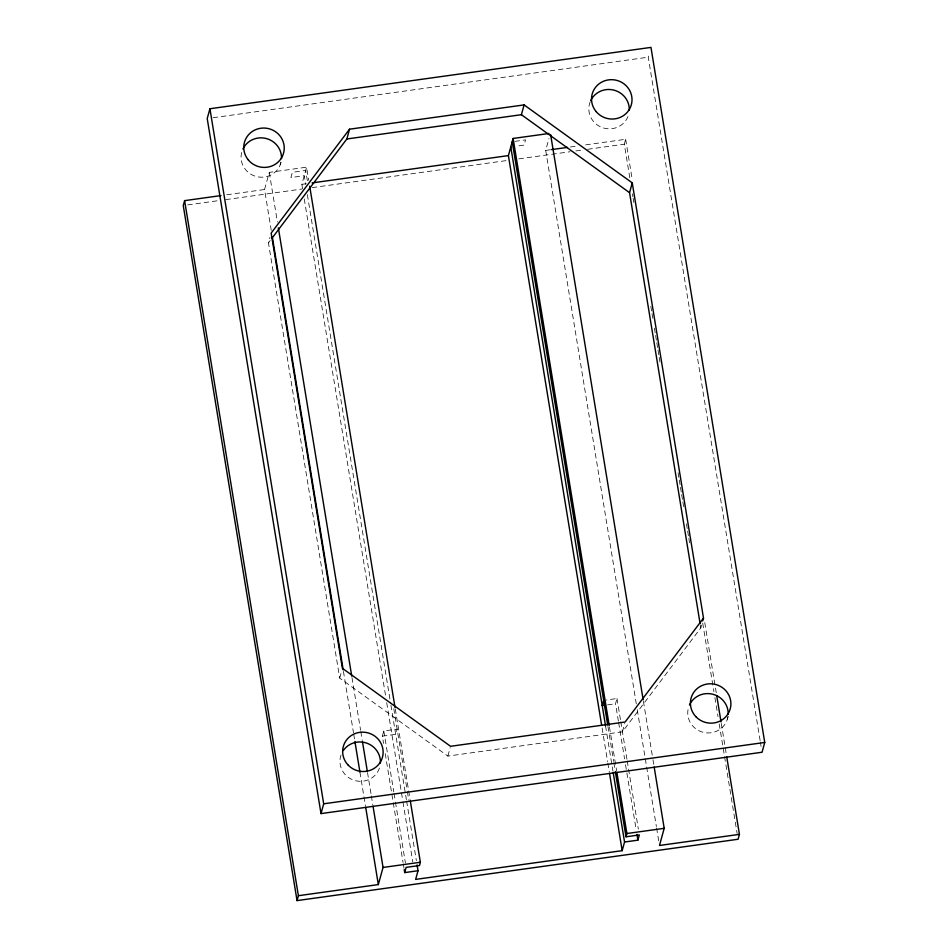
<?xml version="1.0" encoding="UTF-8"?>
<svg xmlns="http://www.w3.org/2000/svg" width="948" height="948" viewBox="0 0 948 948"><rect width="100%" height="100%" fill="white"/><g stroke="black" fill="none" stroke-linecap="round" stroke-linejoin="round"><path stroke-width="0.71" stroke-dasharray="4.74 3.56" d="M271.247 230.411L264.551 189.517L269.279 172.382L306.583 167.192L308.74 180.333M280.205 164.857L280.975 162.061M701.579 625.099L700.809 627.896L622.421 731.809L447.871 756.089L339.704 678.116L268.462 242.889L270.002 237.296M302.578 188.711L301.867 184.339L306.583 167.192M339.704 678.116L341.636 671.125M382.364 736.181L383.81 730.955L397.129 729.107L395.695 734.333L382.364 736.181L383.561 743.433M636.298 703.843L545.704 150.412L548.975 138.55M447.871 756.089L450.181 747.699M629.804 177.774L624.305 144.191L625.656 139.297L583.494 145.162M760.13 740.578L648.266 57.188L649.427 52.993M618.404 721.167L615.548 703.748L616.994 698.522L606.329 700.015M622.421 731.809L624.732 723.419M727.365 719.177L728.135 716.38M268.462 242.889L270.239 240.531M213.087 117.718L648.266 57.188M514.883 141.359L525.536 139.877L524.102 145.103L516.103 146.217M226.762 194.778L264.551 189.517M301.867 184.339L306.251 183.722M545.704 150.412L551.523 149.606M570.412 146.976L577.688 145.968M187.657 204.922L219.889 200.443M225.754 199.625L301.938 189.031M312.2 187.609L507.085 160.496M518.805 158.873L570.092 151.739M575.946 150.922L581.811 150.104M587.677 149.286L624.305 144.191M607.561 704.862L615.548 703.748M760.367 742.035L761.09 746.42M625.656 139.297L632.34 180.179M704.767 622.623L716.25 692.715M721.262 723.383L726.524 755.509M632.435 193.842L632.909 196.757M633.145 198.227L633.868 202.599M650.838 306.275L651.797 312.117M652.034 313.575L652.982 319.417M654.416 328.186L655.376 334.028M655.613 335.485L656.573 341.327M656.81 342.785L657.77 348.627M658.007 350.085L658.967 355.927M659.204 357.384L660.164 363.226M678.081 472.744L679.041 478.586M679.278 480.044L680.237 485.886M680.474 487.343L681.434 493.185M681.671 494.643L682.631 500.485M682.868 501.942L683.816 507.784M686.447 523.853L687.407 529.695M687.644 531.153L688.604 536.995M688.841 538.452L689.563 542.837M702.705 623.144L713.939 691.779M714.899 697.61L718.003 716.593M719.2 723.905L737.129 833.41M700.323 624.981L700.809 627.896M643.408 701.307L652.734 758.246M652.971 759.715L653.93 765.557M637.257 709.685L656.371 826.502M656.609 827.96L658.765 841.101M616.994 698.522L620.549 720.29M620.786 721.748L626.972 759.478M627.209 760.924L638.371 829.133M618.641 722.613L624.578 758.898M625.526 764.704L636.215 830.01M609.445 726.938L616.615 770.736M607.941 726.5L613.64 761.327M613.877 762.785L615.062 770.037M605.547 725.919L612.918 770.914M602.099 728.005L607.597 761.6M607.834 763.057L609.268 771.814M395.269 708.938L410.081 799.472M307.353 180.665L305.683 170.462L292.363 172.311L290.918 177.537L304.249 175.688L305.683 184.433M393.787 708.689L407.107 790.063M407.344 791.509L408.778 800.219M307.353 194.648L390.683 703.7M390.92 705.158L406.384 799.638M406.621 801.084L416.362 860.583M304.249 198.938L385.765 696.863M386.713 702.705L402.734 800.539M402.971 802.008L412.771 861.874M383.81 730.955L393.787 791.912M394.024 793.358L395.209 800.622M395.446 802.067L405.424 863.024M385.22 753.601L403.03 862.443M403.279 863.889L403.99 868.238M269.279 172.382L277.397 222.033M351.981 677.619L360.584 730.185M360.821 731.643L362.255 740.412M367.516 772.537L371.106 794.436M371.343 795.893L372.777 804.662M343.437 671.397L353.474 732.721M353.711 734.179L354.671 740.021M359.932 772.146L365.418 805.729M280.987 162.416A20.287 19.635 15.4 0 1 255.96 176.423A20.287 19.635 15.4 0 1 241.965 151.396M627.979 116.486A20.287 19.635 15.4 0 1 601.838 127.423A20.287 19.635 15.4 0 1 590.166 101.815M727.957 716.676A20.287 19.635 15.4 0 1 703.487 732.389A20.287 19.635 15.4 0 1 688.568 707.362M379.413 768.117A20.287 19.635 15.4 0 1 351.992 779.505A20.287 19.635 15.4 0 1 342.584 751.657"/><path stroke-width="1.42" d="M220.943 195.584L184.611 200.644L183.26 205.538L297.032 900.6L738.077 839.253L739.428 834.359L726.76 756.966M209.923 108.747L207.221 118.536L321.005 813.597L762.05 752.25L764.74 742.462L650.968 47.4L209.923 108.747L323.695 803.809L321.005 813.597M272.029 238.173L346.849 138.977L349.539 129.189L524.102 104.908L632.257 182.881L703.499 618.108L702.729 620.904M297.032 900.6L298.383 895.706L184.611 200.644M601.613 725.09L508.401 155.602L513.117 138.467L548.987 133.478M346.849 138.977L521.4 114.696L524.102 104.908M298.383 895.706L378.335 884.579L383.051 867.444L373.014 806.12M417.073 864.943L418.021 870.738L404.701 872.598L406.135 867.373L419.466 865.524L420.367 862.253L410.318 800.93M418.021 870.738L415.639 879.4L622.172 850.664L624.554 842.014L613.155 772.359M700.086 623.511L629.555 192.669L632.257 182.881M603.663 700.382L602.229 705.608L604.895 705.229M624.554 842.014L637.885 840.165L639.319 834.939L626 836.8L626.889 833.529L616.852 772.205M654.167 767.015L664.204 828.339L659.488 845.474L739.428 834.359M349.539 129.189L271.164 233.101L342.406 668.328L450.561 746.301L625.111 722.02L703.499 618.108M312.117 182.905L508.401 155.602M551.523 149.606L567.508 147.39M323.695 803.809L764.74 742.462M383.051 867.444L420.367 862.253M626.889 833.529L664.204 828.339M521.4 114.696L629.555 192.669M716.724 695.642L721.025 721.926M550.658 134.734L643.171 699.837M636.926 834.359L637.885 840.165M513.117 138.467L609.209 725.469M512.216 141.738L607.704 725.054M615.299 771.494L626 836.8M510.782 146.952L605.547 725.919M609.505 773.272L622.172 850.664M309.688 186.175L395.02 707.469M404.227 869.695L404.701 872.598M278.357 227.876L351.744 676.161M362.491 741.869L367.279 771.068M272.443 237.711L343.2 669.928M354.908 741.478L359.932 772.146M365.667 807.198L378.335 884.579M242.913 149.014A20.287 19.635 15.4 0 1 265.997 138.455A20.287 19.635 15.4 0 1 281.52 158.6M590.687 100.642A20.287 19.635 15.4 0 1 613.771 90.084A20.287 19.635 15.4 0 1 629.294 110.229M689.48 704.957A20.287 19.635 15.4 0 1 712.446 694.149A20.287 19.635 15.4 0 1 728.194 714.117M343.271 750.579A20.287 19.635 15.4 0 1 366.532 743.054A20.287 19.635 15.4 0 1 380.397 763.081M248.281 159.88A20.287 19.635 15.4 0 0 282.907 155.069A20.287 19.635 15.4 0 0 260.807 128.241A20.287 19.635 15.4 0 0 248.281 159.88M596.055 111.508A20.287 19.635 15.4 0 0 630.681 106.697A20.287 19.635 15.4 0 0 608.58 79.869A20.287 19.635 15.4 0 0 596.055 111.508M695.974 716.783A20.287 19.635 15.4 0 0 730.067 709.388A20.287 19.635 15.4 0 0 705.952 684.255A20.287 19.635 15.4 0 0 695.974 716.783M347.786 764.704A20.287 19.635 15.4 0 0 382.115 758.329A20.287 19.635 15.4 0 0 358.771 732.508A20.287 19.635 15.4 0 0 347.786 764.704"/></g></svg>
